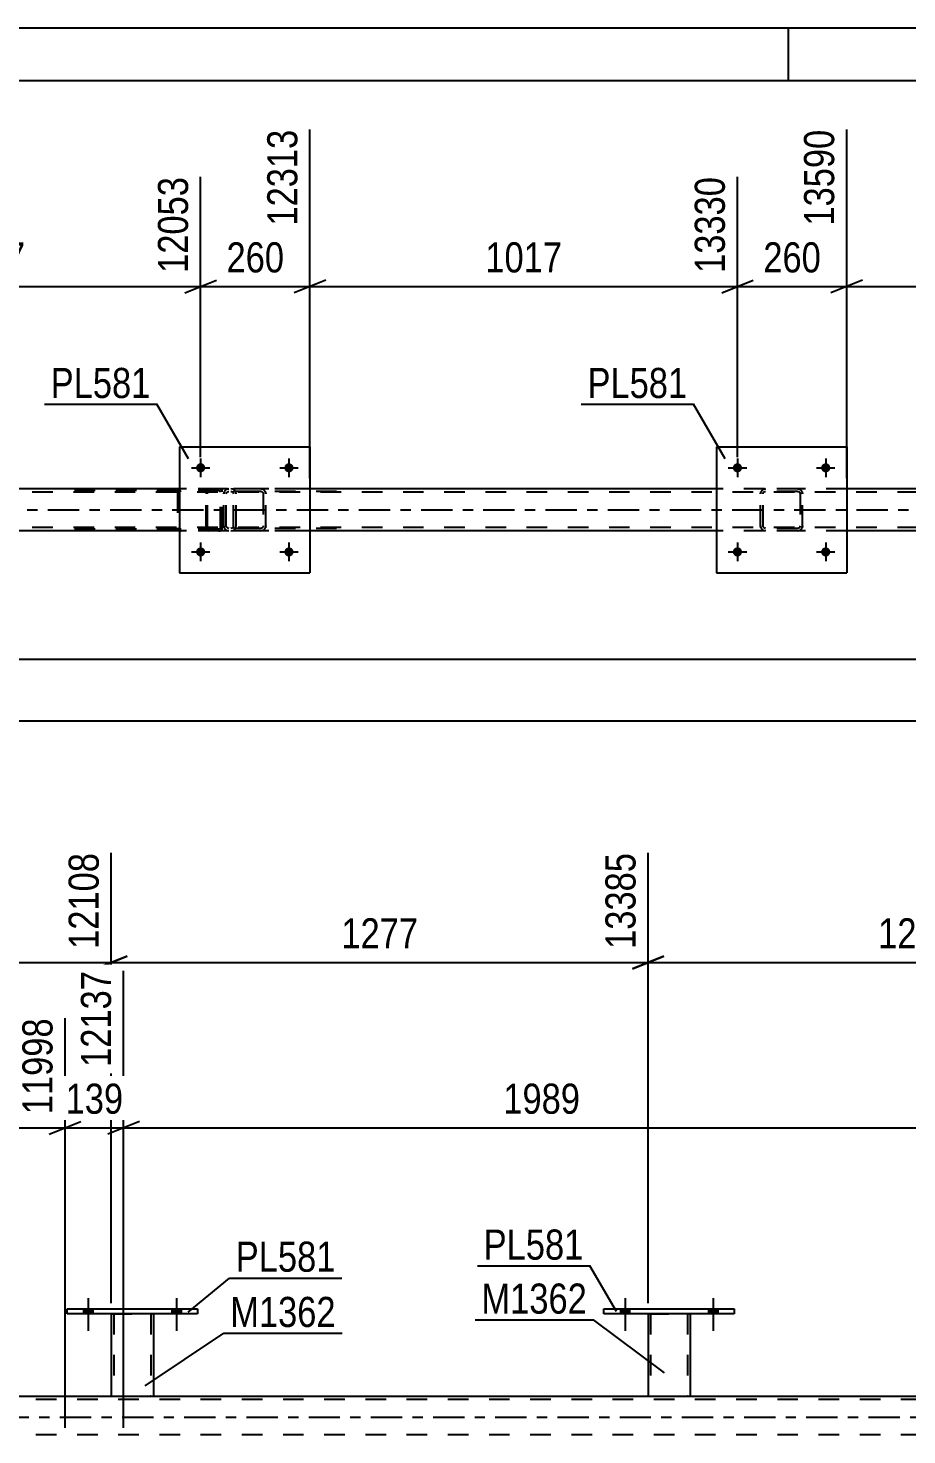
# Model space of a CAD drawing. Header units: millimetres. Extents: x 0 to 841, y 0 to 594.
# Drawn here: x 558.6 to 642.3, y 460.2 to 594 of the extents above; entities that cross this region are included whole.
import ezdxf

# ---------------------------------------------------------------- set-up
doc = ezdxf.new("R2010")
doc.units = ezdxf.units.MM
doc.linetypes.add('DXK_LINE_DOT2', pattern=[3.9198, 1.9599, -1.9599])
doc.linetypes.add('DXK_LINE_DOT3', pattern=[5.9187, 2.979, -0.9799, 0.9799, -0.9799])
doc.styles.add('Arial Narrow', font='ARIALN.TTF', dxfattribs={"height": 0.2})

# ---------------------------------------------------------------- blocks, each defined once
blk = doc.blocks.new('Unknown-318885327-1133')
at = {"color": 5, "linetype": 'Continuous'}
for p, q in [((841, 594), (0, 594)), ((631, 589), (631, 594)), ((836, 589), (5, 589))]:
    blk.add_line(p, q, dxfattribs=at)
blk = doc.blocks.new('Bolt-318885327-2942 - 2884')
at = {"linetype": 'Continuous'}
for points in [[(575.5, 544.17, -1), (574.62, 544.17, -1)], [(583.9, 544.17, -1), (583.02, 544.17, -1)]]:
    blk.add_hatch(color=1, dxfattribs=at).paths.add_polyline_path(points)
at = {"color": 1, "linetype": 'Continuous'}
for p, q in [((575.06, 545.05), (575.06, 543.29)), ((583.46, 545.05), (583.46, 543.29)), ((574.18, 544.17), (575.94, 544.17)), ((582.58, 544.17), (584.34, 544.17))]:
    blk.add_line(p, q, dxfattribs=at)
blk = doc.blocks.new('Part-318885327-2985 - 2884')
at = {"color": 7, "linetype": 'DXK_LINE_DOT2'}
for p, q in [((577.56, 550.13), (577.74, 550.17)), ((577.74, 550.17), (577.56, 550.13)), ((580.78, 550.17), (577.74, 550.17)), ((580.78, 550.17), (580.97, 550.13)), ((580.97, 550.13), (580.78, 550.17)), ((577.26, 549.69), (577.3, 549.87)), ((577.3, 549.87), (577.26, 549.69)), ((577.26, 546.65), (577.26, 549.69)), ((577.5, 549.69), (577.52, 549.78)), ((577.5, 546.65), (577.5, 549.69)), ((577.52, 549.78), (577.57, 549.86)), ((577.57, 549.86), (577.65, 549.91)), ((577.65, 549.91), (577.74, 549.93)), ((580.78, 549.93), (577.74, 549.93)), ((580.78, 549.93), (580.88, 549.91)), ((580.88, 549.91), (580.95, 549.86)), ((580.95, 549.86), (581.01, 549.78)), ((581.01, 549.78), (581.02, 549.69)), ((581.02, 549.69), (581.02, 546.65)), ((581.23, 549.87), (581.26, 549.69)), ((581.26, 549.69), (581.23, 549.87)), ((581.26, 546.65), (581.26, 549.69)), ((577.3, 546.46), (577.26, 546.65)), ((577.26, 546.65), (577.3, 546.46)), ((577.52, 546.55), (577.5, 546.65)), ((577.57, 546.48), (577.52, 546.55)), ((577.74, 546.17), (577.56, 546.2)), ((577.56, 546.2), (577.74, 546.17)), ((577.65, 546.42), (577.57, 546.48)), ((577.74, 546.41), (577.65, 546.42)), ((580.78, 546.41), (577.74, 546.41)), ((580.78, 546.17), (577.74, 546.17)), ((580.88, 546.42), (580.78, 546.41)), ((580.97, 546.2), (580.78, 546.17)), ((580.78, 546.17), (580.97, 546.2)), ((580.95, 546.48), (580.88, 546.42)), ((581.01, 546.55), (580.95, 546.48)), ((581.02, 546.65), (581.01, 546.55)), ((581.26, 546.65), (581.23, 546.46)), ((581.23, 546.46), (581.26, 546.65))]:
    blk.add_line(p, q, dxfattribs=at)
at = {"color": 7, "linetype": 'DXK_LINE_DOT3'}
blk.add_line((579.26, 548.17), (579.26, 548.17), dxfattribs=at)
at = {"color": 7, "linetype": 'DXK_LINE_DOT2'}
for centre, start, end in [((577.74, 549.69), 112.5, 157.5), ((577.74, 549.69), 112.5, 157.5), ((580.78, 549.69), 22.5, 67.5), ((580.78, 549.69), 22.5, 67.5), ((577.74, 546.65), 202.5, 247.5), ((577.74, 546.65), 202.5, 247.5), ((580.78, 546.65), 292.5, 337.5), ((580.78, 546.65), 292.5, 337.5)]:
    blk.add_arc(centre, 0.48, start, end, dxfattribs=at)
blk = doc.blocks.new('Bolt-318885327-2943 - 2884')
at = {"linetype": 'Continuous'}
for points in [[(575.5, 552.17, -1), (574.62, 552.17, -1)], [(583.9, 552.17, -1), (583.02, 552.17, -1)]]:
    blk.add_hatch(color=1, dxfattribs=at).paths.add_polyline_path(points)
at = {"color": 1, "linetype": 'Continuous'}
for p, q in [((575.06, 553.05), (575.06, 551.29)), ((583.46, 553.05), (583.46, 551.29)), ((574.18, 552.17), (575.94, 552.17)), ((582.58, 552.17), (584.34, 552.17))]:
    blk.add_line(p, q, dxfattribs=at)
blk = doc.blocks.new('Bolt-318885327-2944 - 2884')
at = {"linetype": 'Continuous'}
for points in [[(626.58, 544.17, -1), (625.7, 544.17, -1)], [(634.98, 544.17, -1), (634.1, 544.17, -1)]]:
    blk.add_hatch(color=1, dxfattribs=at).paths.add_polyline_path(points)
at = {"color": 1, "linetype": 'Continuous'}
for p, q in [((626.14, 545.05), (626.14, 543.29)), ((634.54, 545.05), (634.54, 543.29)), ((625.26, 544.17), (627.02, 544.17)), ((633.66, 544.17), (635.42, 544.17))]:
    blk.add_line(p, q, dxfattribs=at)
blk = doc.blocks.new('Bolt-318885327-2945 - 2884')
at = {"linetype": 'Continuous'}
for points in [[(626.58, 552.17, -1), (625.7, 552.17, -1)], [(634.98, 552.17, -1), (634.1, 552.17, -1)]]:
    blk.add_hatch(color=1, dxfattribs=at).paths.add_polyline_path(points)
at = {"color": 1, "linetype": 'Continuous'}
for p, q in [((626.14, 553.05), (626.14, 551.29)), ((634.54, 553.05), (634.54, 551.29)), ((625.26, 552.17), (627.02, 552.17)), ((633.66, 552.17), (635.42, 552.17))]:
    blk.add_line(p, q, dxfattribs=at)
blk = doc.blocks.new('Part-318885327-2990 - 2884')
at = {"color": 2, "linetype": 'Continuous'}
for p, q in [((573.06, 554.17), (573.06, 542.17)), ((573.06, 554.17), (585.46, 554.17)), ((585.46, 554.17), (585.46, 542.17)), ((573.06, 542.17), (585.46, 542.17))]:
    blk.add_line(p, q, dxfattribs=at)
blk = doc.blocks.new('Part-318885327-2991 - 2884')
at = {"color": 7, "linetype": 'DXK_LINE_DOT2'}
for p, q in [((628.64, 550.13), (628.82, 550.17)), ((628.82, 550.17), (628.64, 550.13)), ((631.86, 550.17), (628.82, 550.17)), ((631.86, 550.17), (632.05, 550.13)), ((632.05, 550.13), (631.86, 550.17)), ((628.34, 549.69), (628.38, 549.87)), ((628.38, 549.87), (628.34, 549.69)), ((628.34, 546.65), (628.34, 549.69)), ((628.58, 549.69), (628.6, 549.78)), ((628.58, 546.65), (628.58, 549.69)), ((628.6, 549.78), (628.65, 549.86)), ((628.65, 549.86), (628.73, 549.91)), ((628.73, 549.91), (628.82, 549.93)), ((631.86, 549.93), (628.82, 549.93)), ((631.86, 549.93), (631.96, 549.91)), ((631.96, 549.91), (632.03, 549.86)), ((632.03, 549.86), (632.09, 549.78)), ((632.09, 549.78), (632.1, 549.69)), ((632.1, 549.69), (632.1, 546.65)), ((632.31, 549.87), (632.34, 549.69)), ((632.34, 549.69), (632.31, 549.87)), ((632.34, 546.65), (632.34, 549.69)), ((628.38, 546.46), (628.34, 546.65)), ((628.34, 546.65), (628.38, 546.46)), ((628.6, 546.55), (628.58, 546.65)), ((628.65, 546.48), (628.6, 546.55)), ((628.82, 546.17), (628.64, 546.2)), ((628.64, 546.2), (628.82, 546.17)), ((628.73, 546.42), (628.65, 546.48)), ((628.82, 546.41), (628.73, 546.42)), ((631.86, 546.41), (628.82, 546.41)), ((631.86, 546.17), (628.82, 546.17)), ((631.96, 546.42), (631.86, 546.41)), ((632.05, 546.2), (631.86, 546.17)), ((631.86, 546.17), (632.05, 546.2)), ((632.03, 546.48), (631.96, 546.42)), ((632.09, 546.55), (632.03, 546.48)), ((632.1, 546.65), (632.09, 546.55)), ((632.34, 546.65), (632.31, 546.46)), ((632.31, 546.46), (632.34, 546.65))]:
    blk.add_line(p, q, dxfattribs=at)
at = {"color": 7, "linetype": 'DXK_LINE_DOT3'}
blk.add_line((630.34, 548.17), (630.34, 548.17), dxfattribs=at)
at = {"color": 7, "linetype": 'DXK_LINE_DOT2'}
for centre, start, end in [((628.82, 549.69), 112.5, 157.5), ((628.82, 549.69), 112.5, 157.5), ((631.86, 549.69), 22.5, 67.5), ((631.86, 549.69), 22.5, 67.5), ((628.82, 546.65), 202.5, 247.5), ((628.82, 546.65), 202.5, 247.5), ((631.86, 546.65), 292.5, 337.5), ((631.86, 546.65), 292.5, 337.5)]:
    blk.add_arc(centre, 0.48, start, end, dxfattribs=at)
blk = doc.blocks.new('Part-318885327-2996 - 2884')
at = {"color": 2, "linetype": 'Continuous'}
for p, q in [((624.14, 554.17), (624.14, 542.17)), ((624.14, 554.17), (636.54, 554.17)), ((636.54, 554.17), (636.54, 542.17)), ((624.14, 542.17), (636.54, 542.17))]:
    blk.add_line(p, q, dxfattribs=at)
blk = doc.blocks.new('Part-318885327-3016 - 2884')
at = {"color": 7, "linetype": 'DXK_LINE_DOT2'}
for p, q in [((575.74, 550.13), (575.65, 550.03)), ((575.84, 550.17), (575.74, 550.13)), ((588, 550.17), (575.84, 550.17)), ((577.12, 549.93), (577.12, 550.17)), ((578.12, 550.13), (577.93, 550.17)), ((575.59, 549.87), (575.57, 549.69)), ((575.57, 546.65), (575.57, 549.69)), ((575.65, 550.03), (575.59, 549.87)), ((575.71, 549.69), (575.72, 549.78)), ((575.71, 546.65), (575.71, 549.69)), ((575.72, 549.78), (575.75, 549.86)), ((575.75, 549.86), (575.79, 549.91)), ((575.79, 549.91), (575.84, 549.93)), ((588, 549.93), (575.84, 549.93)), ((577.93, 549.93), (578.03, 549.91)), ((578.03, 549.91), (578.11, 549.86)), ((578.11, 549.86), (578.16, 549.78)), ((578.16, 549.78), (578.18, 549.69)), ((578.18, 546.65), (578.18, 549.69)), ((578.44, 549.69), (578.4, 549.87)), ((578.44, 546.65), (578.44, 549.69)), ((575.57, 546.65), (575.59, 546.46)), ((575.59, 546.46), (575.65, 546.31)), ((575.65, 546.31), (575.74, 546.2)), ((575.72, 546.55), (575.71, 546.65)), ((575.75, 546.48), (575.72, 546.55)), ((575.74, 546.2), (575.84, 546.17)), ((575.79, 546.42), (575.75, 546.48)), ((575.84, 546.41), (575.79, 546.42)), ((588, 546.41), (575.84, 546.41)), ((588, 546.17), (575.84, 546.17)), ((577.12, 546.17), (577.12, 546.41)), ((578.03, 546.42), (577.93, 546.41)), ((577.93, 546.17), (578.12, 546.2)), ((578.11, 546.48), (578.03, 546.42)), ((578.16, 546.55), (578.11, 546.48)), ((578.18, 546.65), (578.16, 546.55)), ((578.4, 546.46), (578.44, 546.65))]:
    blk.add_line(p, q, dxfattribs=at)
for centre, start, end in [((577.95, 549.67), 23.8494, 68.8059), ((577.95, 546.66), 291.1941, 336.1506)]:
    blk.add_arc(centre, 0.492, start, end, dxfattribs=at)
blk = doc.blocks.new('Part-318885327-3020 - 2884')
at = {"color": 7, "linetype": 'DXK_LINE_DOT2'}
for p, q in [((576.78, 550.17), (561.45, 550.17)), ((573.2, 550.17), (573.07, 550.14)), ((576.91, 550.14), (576.78, 550.17)), ((576.78, 550.01), (561.45, 550.01)), ((572.89, 549.97), (572.86, 549.85)), ((572.86, 549.85), (572.86, 546.49)), ((573.03, 549.85), (573.04, 549.91)), ((573.03, 549.85), (573.03, 546.49)), ((573.04, 549.91), (573.08, 549.96)), ((573.08, 549.96), (573.14, 549.99)), ((573.14, 549.99), (573.2, 550.01)), ((576.78, 550.01), (576.84, 549.99)), ((576.84, 549.99), (576.9, 549.96)), ((576.9, 549.96), (576.93, 549.91)), ((576.93, 549.91), (576.95, 549.85)), ((576.95, 546.49), (576.95, 549.85)), ((577.12, 549.85), (577.09, 549.97)), ((577.12, 546.49), (577.12, 549.85)), ((576.78, 546.33), (561.45, 546.33)), ((576.78, 546.17), (561.45, 546.17)), ((572.86, 546.49), (572.89, 546.36)), ((573.04, 546.43), (573.03, 546.49)), ((573.08, 546.37), (573.04, 546.43)), ((573.07, 546.19), (573.2, 546.17)), ((573.14, 546.34), (573.08, 546.37)), ((573.2, 546.33), (573.14, 546.34)), ((576.84, 546.34), (576.78, 546.33)), ((576.78, 546.17), (576.91, 546.19)), ((576.9, 546.37), (576.84, 546.34)), ((576.93, 546.43), (576.9, 546.37)), ((576.95, 546.49), (576.93, 546.43)), ((577.09, 546.36), (577.12, 546.49))]:
    blk.add_line(p, q, dxfattribs=at)
for centre, start, end in [((573.19, 549.83), 110.7583, 155.68), ((576.79, 549.83), 24.32, 69.2417), ((573.19, 546.5), 204.32, 249.2417), ((576.79, 546.5), 290.7583, 335.68)]:
    blk.add_arc(centre, 0.331, start, end, dxfattribs=at)
blk = doc.blocks.new('Part-318885327-3094 - 2884')
at = {"color": 2, "linetype": 'Continuous'}
for p, q in [((573.06, 550.17), (534.38, 550.17)), ((624.14, 550.17), (585.46, 550.17)), ((675.22, 550.17), (636.54, 550.17)), ((573.06, 546.17), (534.38, 546.17)), ((624.14, 546.17), (585.46, 546.17)), ((675.22, 546.17), (636.54, 546.17))]:
    blk.add_line(p, q, dxfattribs=at)
at = {"color": 7, "linetype": 'DXK_LINE_DOT2'}
for p, q in [((585.46, 550.17), (573.06, 550.17)), ((636.54, 550.17), (624.14, 550.17)), ((756.99, 549.85), (92.95, 549.85)), ((756.99, 546.49), (92.95, 546.49)), ((585.46, 546.17), (573.06, 546.17)), ((636.54, 546.17), (624.14, 546.17))]:
    blk.add_line(p, q, dxfattribs=at)
at = {"color": 7, "linetype": 'DXK_LINE_DOT3'}
blk.add_line((92.95, 548.17), (756.99, 548.17), dxfattribs=at)
blk = doc.blocks.new('Bolt-318885327-4314 - 3886')
at = {"linetype": 'Continuous'}
for points in [[(615, 471.69), (615.88, 471.69), (615.88, 472.17), (615, 472.17)], [(623.4, 471.69), (624.28, 471.69), (624.28, 472.17), (623.4, 472.17)]]:
    blk.add_hatch(color=1, dxfattribs=at).paths.add_polyline_path(points)
at = {"color": 1, "linetype": 'Continuous'}
for p, q in [((615.44, 473.17), (615.44, 470.05)), ((623.84, 473.17), (623.84, 470.05)), ((615, 472.17), (615, 471.69)), ((615.88, 472.17), (615.88, 471.69)), ((623.4, 472.17), (623.4, 471.69)), ((624.28, 472.17), (624.28, 471.69))]:
    blk.add_line(p, q, dxfattribs=at)
blk = doc.blocks.new('Part-318885327-3912 - 3886')
at = {"color": 2, "linetype": 'Continuous'}
blk.add_line((82.25, 463.85), (788.69, 463.85), dxfattribs=at)
at = {"color": 7, "linetype": 'DXK_LINE_DOT2'}
for p, q in [((788.69, 463.53), (82.25, 463.53)), ((788.69, 460.17), (82.25, 460.17))]:
    blk.add_line(p, q, dxfattribs=at)
at = {"color": 7, "linetype": 'DXK_LINE_DOT3'}
blk.add_line((82.25, 461.85), (788.69, 461.85), dxfattribs=at)
blk = doc.blocks.new('Part-318885327-4212 - 3886')
at = {"color": 2, "linetype": 'Continuous'}
for p, q in [((562.36, 472.17), (574.76, 472.17)), ((562.36, 471.69), (562.36, 472.17)), ((574.76, 471.69), (562.36, 471.69)), ((574.76, 472.17), (574.76, 471.69))]:
    blk.add_line(p, q, dxfattribs=at)
blk = doc.blocks.new('Part-318885327-4217 - 3886')
at = {"color": 2, "linetype": 'Continuous'}
for p, q in [((566.56, 471.69), (566.56, 463.85)), ((570.56, 471.69), (570.56, 463.85)), ((566.56, 463.85), (570.56, 463.85))]:
    blk.add_line(p, q, dxfattribs=at)
at = {"color": 7, "linetype": 'DXK_LINE_DOT2'}
for p, q in [((566.56, 471.69), (570.56, 471.69)), ((566.56, 471.69), (566.56, 471.69)), ((566.56, 471.69), (566.56, 471.69)), ((566.8, 471.69), (566.8, 463.85)), ((570.32, 471.69), (570.32, 463.85)), ((570.56, 471.69), (570.56, 471.69)), ((570.56, 471.69), (570.56, 471.69)), ((570.31, 463.85), (570.27, 463.85)), ((570.27, 463.85), (570.31, 463.85)), ((570.32, 463.85), (570.31, 463.85)), ((570.31, 463.85), (570.32, 463.85))]:
    blk.add_line(p, q, dxfattribs=at)
blk = doc.blocks.new('Part-318885327-4286 - 3886')
at = {"color": 2, "linetype": 'Continuous'}
for p, q in [((613.44, 472.17), (625.84, 472.17)), ((613.44, 471.69), (613.44, 472.17)), ((625.84, 471.69), (613.44, 471.69)), ((625.84, 472.17), (625.84, 471.69))]:
    blk.add_line(p, q, dxfattribs=at)
blk = doc.blocks.new('Part-318885327-4291 - 3886')
at = {"color": 2, "linetype": 'Continuous'}
for p, q in [((617.64, 471.69), (617.64, 463.85)), ((621.64, 471.69), (621.64, 463.85)), ((617.64, 463.85), (621.64, 463.85))]:
    blk.add_line(p, q, dxfattribs=at)
at = {"color": 7, "linetype": 'DXK_LINE_DOT2'}
for p, q in [((617.64, 471.69), (621.64, 471.69)), ((617.64, 471.69), (617.64, 471.69)), ((617.64, 471.69), (617.64, 471.69)), ((617.88, 471.69), (617.88, 463.85)), ((621.4, 471.69), (621.4, 463.85)), ((621.64, 471.69), (621.64, 471.69)), ((621.64, 471.69), (621.64, 471.69)), ((621.39, 463.85), (621.35, 463.85)), ((621.35, 463.85), (621.39, 463.85)), ((621.4, 463.85), (621.39, 463.85)), ((621.39, 463.85), (621.4, 463.85))]:
    blk.add_line(p, q, dxfattribs=at)
blk = doc.blocks.new('Bolt-318885327-4300 - 3886')
at = {"linetype": 'Continuous'}
for points in [[(563.92, 471.69), (564.8, 471.69), (564.8, 472.17), (563.92, 472.17)], [(572.32, 471.69), (573.2, 471.69), (573.2, 472.17), (572.32, 472.17)]]:
    blk.add_hatch(color=1, dxfattribs=at).paths.add_polyline_path(points)
at = {"color": 1, "linetype": 'Continuous'}
for p, q in [((564.36, 473.17), (564.36, 470.05)), ((572.76, 473.17), (572.76, 470.05)), ((563.92, 472.17), (563.92, 471.69)), ((564.8, 472.17), (564.8, 471.69)), ((572.32, 472.17), (572.32, 471.69)), ((573.2, 472.17), (573.2, 471.69))]:
    blk.add_line(p, q, dxfattribs=at)
blk = doc.blocks.new('Bolt-318885327-4301 - 3886')
at = {"linetype": 'Continuous'}
for points in [[(563.92, 471.69), (564.8, 471.69), (564.8, 472.17), (563.92, 472.17)], [(572.32, 471.69), (573.2, 471.69), (573.2, 472.17), (572.32, 472.17)]]:
    blk.add_hatch(color=1, dxfattribs=at).paths.add_polyline_path(points)
at = {"color": 1, "linetype": 'Continuous'}
for p, q in [((564.36, 473.17), (564.36, 470.05)), ((572.76, 473.17), (572.76, 470.05)), ((563.92, 472.17), (563.92, 471.69)), ((564.8, 472.17), (564.8, 471.69)), ((572.32, 472.17), (572.32, 471.69)), ((573.2, 472.17), (573.2, 471.69))]:
    blk.add_line(p, q, dxfattribs=at)
blk = doc.blocks.new('Bolt-318885327-4315 - 3886')
at = {"linetype": 'Continuous'}
for points in [[(615, 471.69), (615.88, 471.69), (615.88, 472.17), (615, 472.17)], [(623.4, 471.69), (624.28, 471.69), (624.28, 472.17), (623.4, 472.17)]]:
    blk.add_hatch(color=1, dxfattribs=at).paths.add_polyline_path(points)
at = {"color": 1, "linetype": 'Continuous'}
for p, q in [((615.44, 473.17), (615.44, 470.05)), ((623.84, 473.17), (623.84, 470.05)), ((615, 472.17), (615, 471.69)), ((615.88, 472.17), (615.88, 471.69)), ((623.4, 472.17), (623.4, 471.69)), ((624.28, 472.17), (624.28, 471.69))]:
    blk.add_line(p, q, dxfattribs=at)
blk = doc.blocks.new('StraightDimension-318885327-8468 - 2884')
at = {"color": 7, "linetype": 'Continuous'}
for p, q in [((534.38, 551.17), (534.38, 584.35)), ((575.06, 553.17), (575.06, 579.85)), ((535.88, 570.01), (532.88, 568.81)), ((534.38, 569.41), (575.06, 569.41)), ((573.56, 568.81), (576.56, 570.01))]:
    blk.add_line(p, q, dxfattribs=at)
at = {"color": 0}
blk.add_wipeout([(558.98, 570.16), (558.98, 574.36), (550.47, 574.36), (550.47, 570.16)], dxfattribs=at)
at = {"color": 3, "style": 'Arial Narrow'}
blk.add_text('1017', height=2.863, dxfattribs=at).set_placement((551.07, 570.76))
at = {"color": 0, "linetype": 'Continuous'}
blk.add_wipeout([(574.46, 580.45), (570.26, 580.45), (570.26, 570.11), (574.46, 570.11)], dxfattribs=at)
at = {"color": 3, "linetype": 'Continuous', "style": 'Arial Narrow'}
blk.add_text('12053', height=2.863, rotation=90.0002, dxfattribs=at).set_placement((573.86, 570.71))
blk = doc.blocks.new('StraightDimension-318885327-8465 - 2884')
at = {"color": 7, "linetype": 'Continuous'}
for p, q in [((636.54, 551.17), (636.54, 584.35)), ((626.14, 553.17), (626.14, 579.85)), ((624.64, 568.81), (627.64, 570.01)), ((626.14, 569.41), (636.54, 569.41)), ((638.04, 570.01), (635.04, 568.81))]:
    blk.add_line(p, q, dxfattribs=at)
at = {"color": 0}
blk.add_wipeout([(634.69, 570.16), (634.69, 574.36), (628, 574.36), (628, 570.16)], dxfattribs=at)
at = {"color": 3, "style": 'Arial Narrow'}
blk.add_text('260', height=2.863, dxfattribs=at).set_placement((628.6, 570.76))
at = {"color": 0, "linetype": 'Continuous'}
blk.add_wipeout([(635.94, 584.95), (631.74, 584.95), (631.74, 574.61), (635.94, 574.61)], dxfattribs=at)
at = {"color": 3, "linetype": 'Continuous', "style": 'Arial Narrow'}
blk.add_text('13590', height=2.863, rotation=90.0002, dxfattribs=at).set_placement((635.34, 575.21))
blk = doc.blocks.new('StraightDimension-318885327-8467 - 2884')
at = {"color": 7, "linetype": 'Continuous'}
for p, q in [((585.46, 551.17), (585.46, 584.35)), ((575.06, 553.17), (575.06, 579.85)), ((573.56, 568.81), (576.56, 570.01)), ((575.06, 569.41), (585.46, 569.41)), ((586.96, 570.01), (583.96, 568.81))]:
    blk.add_line(p, q, dxfattribs=at)
at = {"color": 0}
blk.add_wipeout([(583.61, 570.16), (583.61, 574.36), (576.92, 574.36), (576.92, 570.16)], dxfattribs=at)
at = {"color": 3, "style": 'Arial Narrow'}
blk.add_text('260', height=2.863, dxfattribs=at).set_placement((577.52, 570.76))
at = {"color": 0, "linetype": 'Continuous'}
blk.add_wipeout([(584.86, 584.95), (580.66, 584.95), (580.66, 574.61), (584.86, 574.61)], dxfattribs=at)
at = {"color": 3, "linetype": 'Continuous', "style": 'Arial Narrow'}
blk.add_text('12313', height=2.863, rotation=90.0002, dxfattribs=at).set_placement((584.26, 575.21))
blk = doc.blocks.new('StraightDimension-318885327-3131 - 2884')
at = {"color": 7, "linetype": 'Continuous'}
blk.add_line((92.31, 528.09), (799.55, 528.09), dxfattribs=at)
blk = doc.blocks.new('StraightDimension-318885327-8466 - 2884')
at = {"color": 7, "linetype": 'Continuous'}
for p, q in [((585.46, 551.17), (585.46, 584.35)), ((626.14, 553.17), (626.14, 579.85)), ((586.96, 570.01), (583.96, 568.81)), ((585.46, 569.41), (626.14, 569.41)), ((624.64, 568.81), (627.64, 570.01))]:
    blk.add_line(p, q, dxfattribs=at)
at = {"color": 0}
blk.add_wipeout([(610.06, 570.16), (610.06, 574.36), (601.55, 574.36), (601.55, 570.16)], dxfattribs=at)
at = {"color": 3, "style": 'Arial Narrow'}
blk.add_text('1017', height=2.863, dxfattribs=at).set_placement((602.15, 570.76))
at = {"color": 0, "linetype": 'Continuous'}
blk.add_wipeout([(625.54, 580.45), (621.34, 580.45), (621.34, 570.11), (625.54, 570.11)], dxfattribs=at)
at = {"color": 3, "linetype": 'Continuous', "style": 'Arial Narrow'}
blk.add_text('13330', height=2.863, rotation=90.0002, dxfattribs=at).set_placement((624.94, 570.71))
blk = doc.blocks.new('StraightDimension-318885327-3715 - 2884')
at = {"color": 7, "linetype": 'Continuous'}
blk.add_line((92.95, 533.96), (798.91, 533.96), dxfattribs=at)
blk = doc.blocks.new('StraightDimension-318885327-8464 - 2884')
at = {"color": 7, "linetype": 'Continuous'}
for p, q in [((636.54, 551.17), (636.54, 584.35)), ((677.22, 553.17), (677.22, 579.85)), ((638.04, 570.01), (635.04, 568.81)), ((636.54, 569.41), (677.22, 569.41)), ((675.72, 568.81), (678.72, 570.01))]:
    blk.add_line(p, q, dxfattribs=at)
at = {"color": 0}
blk.add_wipeout([(661.14, 570.16), (661.14, 574.36), (652.63, 574.36), (652.63, 570.16)], dxfattribs=at)
at = {"color": 3, "style": 'Arial Narrow'}
blk.add_text('1017', height=2.863, dxfattribs=at).set_placement((653.23, 570.76))
at = {"color": 0, "linetype": 'Continuous'}
blk.add_wipeout([(676.62, 580.45), (672.42, 580.45), (672.42, 570.11), (676.62, 570.11)], dxfattribs=at)
at = {"color": 3, "linetype": 'Continuous', "style": 'Arial Narrow'}
blk.add_text('14607', height=2.863, rotation=90.0002, dxfattribs=at).set_placement((676.02, 570.71))
blk = doc.blocks.new('StraightDimension-318885327-5247 - 3886')
at = {"color": 7, "linetype": 'Continuous'}
for p, q in [((482.6, 460.85), (482.6, 504.31)), ((562.16, 460.85), (562.16, 499.81)), ((484.1, 489.97), (481.1, 488.77)), ((560.66, 488.77), (563.66, 489.97)), ((482.6, 489.37), (562.16, 489.37))]:
    blk.add_line(p, q, dxfattribs=at)
at = {"color": 0}
blk.add_wipeout([(526.64, 490.12), (526.64, 494.32), (518.12, 494.32), (518.12, 490.12)], dxfattribs=at)
at = {"color": 3, "style": 'Arial Narrow'}
blk.add_text('1989', height=2.863, dxfattribs=at).set_placement((518.72, 490.72))
at = {"color": 0, "linetype": 'Continuous'}
blk.add_wipeout([(561.56, 500.41), (557.36, 500.41), (557.36, 490.07), (561.56, 490.07)], dxfattribs=at)
at = {"color": 3, "linetype": 'Continuous', "style": 'Arial Narrow'}
blk.add_text('11998', height=2.863, rotation=90.0002, dxfattribs=at).set_placement((560.96, 490.67))
blk = doc.blocks.new('StraightDimension-318885327-5199 - 3886')
at = {"color": 7, "linetype": 'Continuous'}
for p, q in [((567.73, 460.85), (567.73, 504.31)), ((647.29, 460.85), (647.29, 499.81)), ((569.23, 489.97), (566.23, 488.77)), ((645.79, 488.77), (648.79, 489.97)), ((567.73, 489.37), (647.29, 489.37))]:
    blk.add_line(p, q, dxfattribs=at)
at = {"color": 0}
blk.add_wipeout([(611.77, 490.12), (611.77, 494.32), (603.26, 494.32), (603.26, 490.12)], dxfattribs=at)
at = {"color": 3, "style": 'Arial Narrow'}
blk.add_text('1989', height=2.863, dxfattribs=at).set_placement((603.86, 490.72))
at = {"color": 0, "linetype": 'Continuous'}
blk.add_wipeout([(646.69, 500.41), (642.49, 500.41), (642.49, 490.07), (646.69, 490.07)], dxfattribs=at)
at = {"color": 3, "linetype": 'Continuous', "style": 'Arial Narrow'}
blk.add_text('14126', height=2.863, rotation=90.0002, dxfattribs=at).set_placement((646.09, 490.67))
blk = doc.blocks.new('StraightDimension-318885327-4436 - 3886')
at = {"color": 7, "linetype": 'Continuous'}
for p, q in [((617.64, 472.69), (617.64, 515.54)), ((668.72, 472.69), (668.72, 515.54)), ((619.14, 505.7), (616.14, 504.5)), ((617.64, 505.1), (668.72, 505.1)), ((667.22, 504.5), (670.22, 505.7))]:
    blk.add_line(p, q, dxfattribs=at)
at = {"color": 0}
blk.add_wipeout([(647.44, 505.85), (647.44, 510.05), (638.93, 510.05), (638.93, 505.85)], dxfattribs=at)
at = {"color": 3, "style": 'Arial Narrow'}
blk.add_text('1277', height=2.863, dxfattribs=at).set_placement((639.53, 506.45))
at = {"color": 0, "linetype": 'Continuous'}
blk.add_wipeout([(668.12, 516.14), (663.92, 516.14), (663.92, 505.8), (668.12, 505.8)], dxfattribs=at)
at = {"color": 3, "linetype": 'Continuous', "style": 'Arial Narrow'}
blk.add_text('14662', height=2.863, rotation=90.0002, dxfattribs=at).set_placement((667.52, 506.4))
blk = doc.blocks.new('StraightDimension-318885327-4437 - 3886')
at = {"color": 7, "linetype": 'Continuous'}
for p, q in [((566.56, 472.69), (566.56, 515.54)), ((617.64, 472.69), (617.64, 515.54)), ((568.06, 505.7), (565.06, 504.5)), ((566.56, 505.1), (617.64, 505.1)), ((616.14, 504.5), (619.14, 505.7))]:
    blk.add_line(p, q, dxfattribs=at)
at = {"color": 0}
blk.add_wipeout([(596.36, 505.85), (596.36, 510.05), (587.85, 510.05), (587.85, 505.85)], dxfattribs=at)
at = {"color": 3, "style": 'Arial Narrow'}
blk.add_text('1277', height=2.863, dxfattribs=at).set_placement((588.45, 506.45))
at = {"color": 0, "linetype": 'Continuous'}
blk.add_wipeout([(617.04, 516.14), (612.84, 516.14), (612.84, 505.8), (617.04, 505.8)], dxfattribs=at)
at = {"color": 3, "linetype": 'Continuous', "style": 'Arial Narrow'}
blk.add_text('13385', height=2.863, rotation=90.0002, dxfattribs=at).set_placement((616.44, 506.4))
blk = doc.blocks.new('StraightDimension-318885327-4438 - 3886')
at = {"color": 7, "linetype": 'Continuous'}
for p, q in [((515.48, 472.69), (515.48, 515.54)), ((566.56, 472.69), (566.56, 515.54)), ((516.98, 505.7), (513.98, 504.5)), ((515.48, 505.1), (566.56, 505.1)), ((565.06, 504.5), (568.06, 505.7))]:
    blk.add_line(p, q, dxfattribs=at)
at = {"color": 0}
blk.add_wipeout([(545.28, 505.85), (545.28, 510.05), (536.77, 510.05), (536.77, 505.85)], dxfattribs=at)
at = {"color": 3, "style": 'Arial Narrow'}
blk.add_text('1277', height=2.863, dxfattribs=at).set_placement((537.37, 506.45))
at = {"color": 0, "linetype": 'Continuous'}
blk.add_wipeout([(565.96, 516.14), (561.76, 516.14), (561.76, 505.8), (565.96, 505.8)], dxfattribs=at)
at = {"color": 3, "linetype": 'Continuous', "style": 'Arial Narrow'}
blk.add_text('12108', height=2.863, rotation=90.0002, dxfattribs=at).set_placement((565.36, 506.4))
blk = doc.blocks.new('StraightDimension-318885327-5223 - 3886')
at = {"color": 7, "linetype": 'Continuous'}
for p, q in [((567.73, 460.85), (567.73, 504.31)), ((562.16, 460.85), (562.16, 499.81)), ((560.66, 488.77), (563.66, 489.97)), ((569.23, 489.97), (566.23, 488.77)), ((562.16, 489.37), (567.73, 489.37))]:
    blk.add_line(p, q, dxfattribs=at)
at = {"color": 0}
blk.add_wipeout([(568.29, 490.12), (568.29, 494.32), (561.61, 494.32), (561.61, 490.12)], dxfattribs=at)
at = {"color": 3, "style": 'Arial Narrow'}
blk.add_text('139', height=2.863, dxfattribs=at).set_placement((562.21, 490.72))
at = {"color": 0, "linetype": 'Continuous'}
blk.add_wipeout([(567.13, 504.91), (562.93, 504.91), (562.93, 494.57), (567.13, 494.57)], dxfattribs=at)
at = {"color": 3, "linetype": 'Continuous', "style": 'Arial Narrow'}
blk.add_text('12137', height=2.863, rotation=90.0002, dxfattribs=at).set_placement((566.53, 495.17))
blk = doc.blocks.new('Mark-318885327-2986 - 2884')
at = {"color": 0}
blk.add_wipeout([(570.29, 558.81), (570.29, 561.81), (560.79, 561.81), (560.79, 558.81)], dxfattribs=at)
blk.add_wipeout([(570.29, 558.81), (570.29, 561.81), (560.79, 561.81), (560.79, 558.81)], dxfattribs=at)
at = {"color": 30, "linetype": 'Continuous'}
for p in [(560.19, 558.21), (573.89, 553.02)]:
    blk.add_line(p, (570.89, 558.21), dxfattribs=at)
at = {"color": 3, "style": 'Arial Narrow'}
blk.add_text('PL581', height=2.863, dxfattribs=at).set_placement((560.79, 558.81))
blk = doc.blocks.new('Mark-318885327-2992 - 2884')
at = {"color": 0}
blk.add_wipeout([(621.37, 558.81), (621.37, 561.81), (611.87, 561.81), (611.87, 558.81)], dxfattribs=at)
blk.add_wipeout([(621.37, 558.81), (621.37, 561.81), (611.87, 561.81), (611.87, 558.81)], dxfattribs=at)
at = {"color": 30, "linetype": 'Continuous'}
for p in [(611.27, 558.21), (624.97, 553.02)]:
    blk.add_line(p, (621.97, 558.21), dxfattribs=at)
at = {"color": 3, "style": 'Arial Narrow'}
blk.add_text('PL581', height=2.863, dxfattribs=at).set_placement((611.87, 558.81))
blk = doc.blocks.new('Mark-318885327-4213 - 3886')
at = {"color": 0}
blk.add_wipeout([(587.92, 470.43), (587.92, 473.43), (577.87, 473.43), (577.87, 470.43)], dxfattribs=at)
blk.add_wipeout([(587.92, 470.43), (587.92, 473.43), (577.87, 473.43), (577.87, 470.43)], dxfattribs=at)
at = {"color": 30, "linetype": 'Continuous'}
for p, q in [((569.79, 464.84), (577.27, 469.83)), ((577.27, 469.83), (588.52, 469.83))]:
    blk.add_line(p, q, dxfattribs=at)
at = {"color": 3, "style": 'Arial Narrow'}
blk.add_text('M1362', height=2.863, dxfattribs=at).set_placement((577.87, 470.43))
blk = doc.blocks.new('Mark-318885327-4208 - 3886')
at = {"color": 0}
blk.add_wipeout([(587.9, 475.69), (587.9, 478.69), (578.4, 478.69), (578.4, 475.69)], dxfattribs=at)
blk.add_wipeout([(587.9, 475.69), (587.9, 478.69), (578.4, 478.69), (578.4, 475.69)], dxfattribs=at)
at = {"color": 30, "linetype": 'Continuous'}
for p, q in [((573.87, 471.83), (577.8, 475.09)), ((577.8, 475.09), (588.5, 475.09))]:
    blk.add_line(p, q, dxfattribs=at)
at = {"color": 3, "style": 'Arial Narrow'}
blk.add_text('PL581', height=2.863, dxfattribs=at).set_placement((578.4, 475.69))
blk = doc.blocks.new('Mark-318885327-4282 - 3886')
at = {"color": 0}
blk.add_wipeout([(611.5, 476.84), (611.5, 479.84), (601.99, 479.84), (601.99, 476.84)], dxfattribs=at)
blk.add_wipeout([(611.5, 476.84), (611.5, 479.84), (601.99, 479.84), (601.99, 476.84)], dxfattribs=at)
at = {"color": 30, "linetype": 'Continuous'}
for p in [(601.39, 476.24), (614.63, 471.91)]:
    blk.add_line(p, (612.1, 476.24), dxfattribs=at)
at = {"color": 3, "style": 'Arial Narrow'}
blk.add_text('PL581', height=2.863, dxfattribs=at).set_placement((601.99, 476.84))
blk = doc.blocks.new('Mark-318885327-4287 - 3886')
at = {"color": 0}
blk.add_wipeout([(611.83, 471.7), (611.83, 474.7), (601.78, 474.7), (601.78, 471.7)], dxfattribs=at)
blk.add_wipeout([(611.83, 471.7), (611.83, 474.7), (601.78, 474.7), (601.78, 471.7)], dxfattribs=at)
at = {"color": 30, "linetype": 'Continuous'}
for p in [(601.18, 471.1), (619.2, 466.06)]:
    blk.add_line(p, (612.43, 471.1), dxfattribs=at)
at = {"color": 3, "style": 'Arial Narrow'}
blk.add_text('M1362', height=2.863, dxfattribs=at).set_placement((601.78, 471.7))

msp = doc.modelspace()

# ---------------------------------------------------------------- block references
for name in ['Unknown-318885327-1133', 'Part-318885327-2990 - 2884', 'Part-318885327-2996 - 2884', 'Bolt-318885327-2943 - 2884', 'Bolt-318885327-2945 - 2884', 'Part-318885327-3094 - 2884', 'Part-318885327-3020 - 2884', 'Part-318885327-3016 - 2884', 'Part-318885327-2985 - 2884', 'Part-318885327-2991 - 2884', 'Bolt-318885327-2942 - 2884', 'Bolt-318885327-2944 - 2884', 'Bolt-318885327-4300 - 3886', 'Bolt-318885327-4301 - 3886', 'Bolt-318885327-4314 - 3886', 'Bolt-318885327-4315 - 3886', 'Part-318885327-4212 - 3886', 'Part-318885327-4217 - 3886', 'Part-318885327-4286 - 3886', 'Part-318885327-4291 - 3886', 'Part-318885327-3912 - 3886']:
    msp.add_blockref(name, (0, 0))

# ---------------------------------------------------------------- next in the draw order: block references
for name in ['StraightDimension-318885327-8465 - 2884', 'StraightDimension-318885327-8468 - 2884', 'StraightDimension-318885327-3131 - 2884', 'StraightDimension-318885327-5247 - 3886', 'StraightDimension-318885327-5199 - 3886']:
    msp.add_blockref(name, (0, 0))

# ---------------------------------------------------------------- next in the draw order: block references
for name in ['StraightDimension-318885327-8467 - 2884', 'StraightDimension-318885327-8464 - 2884', 'StraightDimension-318885327-3715 - 2884', 'StraightDimension-318885327-4436 - 3886']:
    msp.add_blockref(name, (0, 0))

# ---------------------------------------------------------------- next in the draw order: block references
for name in ['StraightDimension-318885327-8466 - 2884', 'Mark-318885327-2986 - 2884', 'StraightDimension-318885327-4437 - 3886']:
    msp.add_blockref(name, (0, 0))

# ---------------------------------------------------------------- next in the draw order: block references
for name in ['Mark-318885327-2992 - 2884', 'StraightDimension-318885327-4438 - 3886', 'Mark-318885327-4282 - 3886']:
    msp.add_blockref(name, (0, 0))

# ---------------------------------------------------------------- next in the draw order: block references
for name in ['StraightDimension-318885327-5223 - 3886', 'Mark-318885327-4287 - 3886']:
    msp.add_blockref(name, (0, 0))

# ---------------------------------------------------------------- next in the draw order: block references
msp.add_blockref('Mark-318885327-4213 - 3886', (0, 0))

# ---------------------------------------------------------------- next in the draw order: block references
msp.add_blockref('Mark-318885327-4208 - 3886', (0, 0))

doc.saveas('drawing.dxf')
